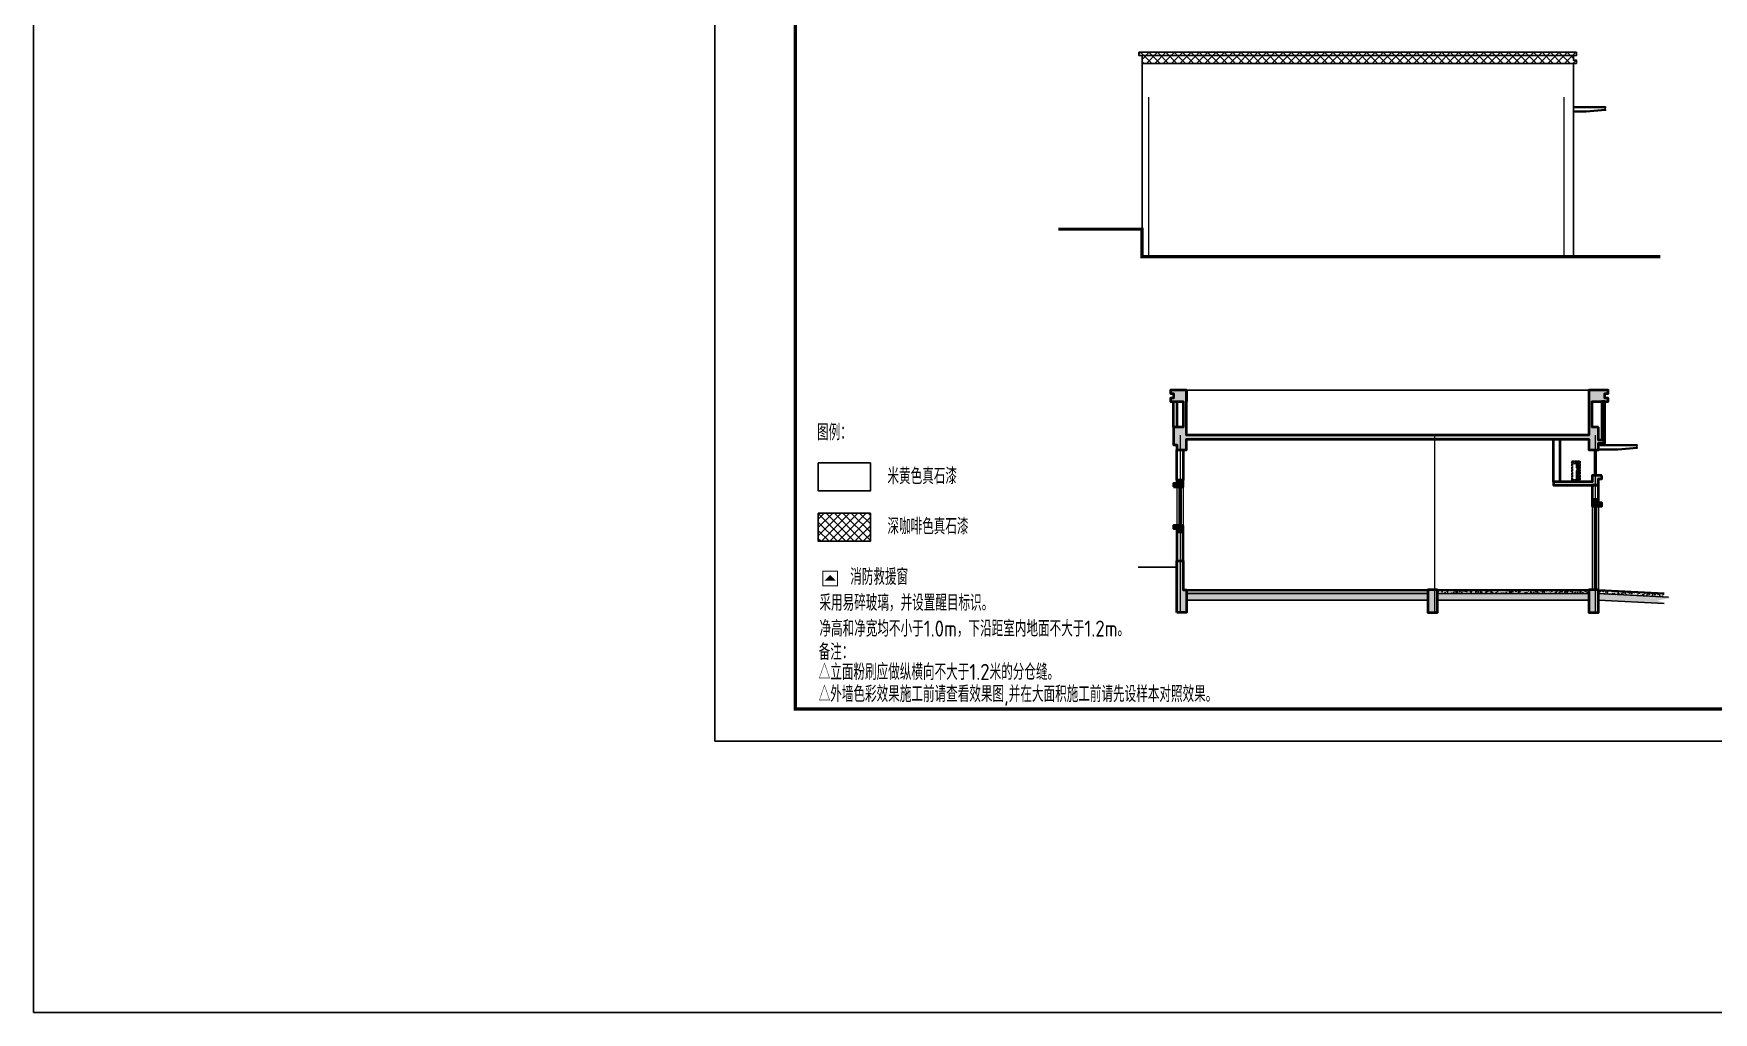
# Model space of a CAD drawing. Extents: x 1188826 to 1909461, y 608442 to 1651179.
# Drawn here: x 1770087 to 1822273, y 1001679 to 1032079 of the extents above; entities that cross this region are included whole.
import ezdxf

# ---------------------------------------------------------------- set-up
doc = ezdxf.new("R2010")
doc.units = 0
doc.header["$LTSCALE"] = 1000
doc.header["$MEASUREMENT"] = 0
for name, pattern in [('ACAD_ISO10W100', [18.5, 12, -3, 0.5, -3]), ('DASH', [0.35, 0.25, -0.1]), ('DOTE', [2.42, 2, -0.2, 0.02, -0.2])]:
    doc.linetypes.add(name, pattern=pattern)
for name, color, linetype in [('1-PUB_HATCH', 8, 'Continuous'), ('A-WA-M(面层)', 43, 'Continuous'), ('A_H_MATERIAL', 40, 'Continuous'), ('WIN', 4, 'Continuous'), ('图框', 140, 'Continuous'), ('房间名称', 255, 'Continuous'), ('空调外机', 132, 'Continuous'), ('立面', 73, 'Continuous'), ('立面-1', 13, 'Continuous'), ('辅助线', 251, 'Continuous')]:
    doc.layers.add(name, color=color, linetype=linetype)
doc.layers.add('DIM_MODI', color=1, linetype='Continuous', plot=False)
for name, color, linetype, lineweight in [('DOTE', 19, 'DOTE', 9), ('PUB_HATCH', 8, 'Continuous', 9), ('WALL', 9, 'Continuous', 40), ('WINDOW', 144, 'Continuous', 15), ('填充', 251, 'Continuous', 5)]:
    doc.layers.add(name, color=color, linetype=linetype, lineweight=lineweight)
doc.styles.add('HZ', font='txt.shx', dxfattribs={"width": 0.9, "bigfont": 'hztxt.shx'})
doc.styles.get("Standard").update_dxf_attribs({"font": 'gbenor.shx', "bigfont": 'gbcbig.shx'})

# ---------------------------------------------------------------- blocks, each defined once
blk = doc.blocks.new('A$C63856392')
at = {"layer": '空调外机', "linetype": 'DASH'}
h = blk.add_hatch(dxfattribs=at)
h.set_pattern_fill('NET', color=256, scale=200, angle=45, style=0)
h.set_pattern_definition([(45, (-333662.741, 700712.276), (-17.6776695, 17.6776695), []), (135, (-333662.741, 700712.276), (-17.6776695, -17.6776695), [])])
h.paths.add_polyline_path([(140, 90), (210, 90), (210, 530), (140, 530)])
at = {"layer": '空调外机', "linetype": 'DASH', "ltscale": 0.25}
for points in [[(0, 650), (250, 650), (250, 50), (0, 50)], [(20, 630), (230, 630), (230, 70), (20, 70)]]:
    blk.add_lwpolyline(points, close=True, dxfattribs=at)
at = {"layer": '空调外机', "linetype": 'DASH'}
for points in [[(140, 530), (210, 530), (210, 90), (140, 90)], [(20, 50), (70, 50), (70, 0), (20, 0)], [(230, 50), (180, 50), (180, 0), (230, 0)]]:
    blk.add_lwpolyline(points, close=True, dxfattribs=at)
blk.add_circle((187, 585), 25, dxfattribs=at)
at = {"layer": '空调外机', "linetype": 'DASH', "style": 'HZ', "width": 0.8}
blk.add_text('A/C', height=50, dxfattribs=at).set_placement((44, 556))
blk = doc.blocks.new('fewfrewfref')
at = {"layer": 'WALL'}
blk.add_hatch(color=1, dxfattribs=at).paths.add_polyline_path([(367770, 261682), (367710, 261622), (367830, 261622)])
at = {"layer": 'WALL', "color": 1, "const_width": 10}
blk.add_lwpolyline([(367695, 261570), (367695, 261720), (367845, 261720), (367845, 261570)], close=True, dxfattribs=at)

msp = doc.modelspace()

# ---------------------------------------------------------------- hatches: boundary and pattern name
at = {"layer": '1-PUB_HATCH'}
h = msp.add_hatch(dxfattribs=at)
h.set_pattern_fill('ANSI37', color=256, scale=115.71489)
h.set_pattern_definition([(45, (0, 662.45), (-129.893668, 129.893668), []), (135, (0, 662.45), (-129.893668, -129.893668), [])])
h.paths.add_polyline_path([(1804523, 1031253), (1804523, 1031153), (1818023, 1031153), (1818023, 1031253), (1817923, 1031253)])
h.paths.add_polyline_path([(1817923, 1031253), (1817923, 1031403), (1804523, 1031403), (1804523, 1031253)])
h.paths.add_polyline_path([(1817923, 1031403), (1818023, 1031403), (1818023, 1031503), (1804423, 1031503), (1804423, 1031403), (1804523, 1031403)])
h = msp.add_hatch(dxfattribs=at)
h.set_pattern_fill('ANSI37', color=256, scale=115.71489)
h.set_pattern_definition([(45, (-5705638.82, 5855751.07), (-129.893668, 129.893668), []), (135, (-5705638.82, 5855751.07), (-129.893668, -129.893668), [])])
h.paths.add_polyline_path([(1794465, 1017183), (1796083, 1017183), (1796083, 1016314), (1794465, 1016314)])
at = {"layer": 'PUB_HATCH'}
for points in [[(1818704, 1019854), (1818504, 1019854), (1818504, 1020654), (1819004, 1020654), (1819004, 1020754), (1818904, 1020754), (1818904, 1020904), (1819004, 1020904), (1819004, 1021004), (1818404, 1021004), (1818404, 1019604), (1805904, 1019604), (1805904, 1021004), (1805404, 1021004), (1805404, 1020904), (1805504, 1020904), (1805504, 1020754), (1805404, 1020754), (1805404, 1020654), (1805804, 1020654), (1805804, 1019854), (1805604, 1019854), (1805504, 1019854), (1805504, 1019304), (1805604, 1019304), (1805604, 1019154), (1805904, 1019154), (1805904, 1019484), (1818404, 1019484), (1818404, 1019154), (1818704, 1019154), (1818704, 1019354), (1818904, 1019354), (1818904, 1019454), (1818704, 1019454)], [(1805504, 1018004), (1805804, 1018004), (1805804, 1018204), (1805604, 1018204), (1805604, 1018104), (1805504, 1018104)], [(1818804, 1018354), (1818504, 1018354), (1818504, 1018154), (1817304, 1018154), (1817304, 1018054), (1818704, 1018054), (1818704, 1018254), (1818804, 1018254)], [(1818704, 1017504), (1818704, 1017604), (1818504, 1017604), (1818504, 1017404), (1818804, 1017404), (1818804, 1017504)], [(1805804, 1016805), (1805504, 1016805), (1805504, 1016705), (1805604, 1016705), (1805604, 1016605), (1805804, 1016605)], [(1805604, 1014104), (1805604, 1015704), (1805804, 1015704), (1805804, 1014804), (1805904, 1014804), (1805904, 1014104)], [(1813704, 1014804), (1813404, 1014804), (1813404, 1014104), (1813704, 1014104)], [(1818704, 1014804), (1818404, 1014804), (1818404, 1014104), (1818704, 1014104)]]:
    msp.add_hatch(color=256, dxfattribs=at).paths.add_polyline_path(points)
at = {"layer": 'PUB_HATCH', "linetype": 'Continuous'}
h = msp.add_hatch(dxfattribs=at)
h.set_pattern_fill('混凝土', color=256, scale=30, style=0)
h.set_pattern_definition([(50, (393758.68, 205172.13), (215.178055, -18.82564), [22.5, -247.5]), (355, (393758.68, 205172.13), (-41.6254, 225.65764), [18, -198]), (100.4514, (393776.61, 205170.57), (173.552815, 206.831863), [19.122057, -210.342634]), (46.1842, (393758.68, 205232.13), (320.172315, -49.655704), [33.75, -371.25]), (96.6356, (393785.36, 205228), (280.39881, 292.23536), [28.683086, -315.5139]), (351.1842, (393758.68, 205232.13), (280.398584, 292.23558), [27, -297]), (21, (393788.68, 205217.13), (179.072116, -120.785667), [22.5, -247.5]), (326, (393788.68, 205217.13), (72.9946, 217.545014), [18, -198]), (71.4514, (393803.6, 205207.07), (252.066789, 96.75915), [19.122057, -210.342634]), (37.5, (393758.68, 205172.135), (3.6479566, 99.868156), [0, -195.6, 0, -201, 0, -198.75]), (7.5, (393758.68, 205172.13), (78.920861, 118.3235136), [0, -114.6, 0, -191.1, 0, -75.75]), (327.5, (393691.78, 205172.135), (160.146731, -6.7664615), [0, -75, 0, -234, 0, -310.5]), (317.5, (393661.78, 205172.13), (174.955851, 30.031495), [0, -97.5, 0, -155.4, 0, -220.5])])
h.paths.add_polyline_path([(1805904, 1014784), (1805904, 1014684), (1813404, 1014684), (1813404, 1014784)])
h = msp.add_hatch(dxfattribs=at)
h.set_pattern_fill('卵石砌体', color=256, scale=30, style=0)
h.set_pattern_definition([(0, (393916.18, 205172.13), (0, 225), [11.25, -33.75, 11.25, -168.75]), (0, (393972.43, 205194.63), (0, 225), [11.25, -213.75]), (0, (393859.93, 205217.13), (0, 225), [22.5, -202.5]), (0, (393803.68, 205228.38), (0, 225), [33.75, -191.25]), (0, (393916.18, 205239.63), (0, 225), [22.5, -22.5, 33.75, -146.25]), (0, (393904.93, 205273.38), (0, 225), [33.75, -191.25]), (0, (393848.68, 205284.63), (0, 225), [33.75, -78.75, 33.75, -78.75]), (0, (393803.68, 205318.38), (0, 225), [33.75, -11.25, 11.25, -168.75]), (0, (393949.93, 205340.88), (0, 225), [11.25, -213.75]), (0, (393904.93, 205363.38), (0, 225), [22.5, -202.5]), (90, (393758.68, 205374.63), (-225, 1e-14), [22.5, -202.5]), (90, (393781.18, 205217.13), (-225, 1e-14), [11.25, -22.5, 33.75, -157.5]), (90, (393837.43, 205239.63), (-225, 1e-14), [45, -11.25, 11.25, -157.5]), (90, (393871.18, 205295.88), (-225, 1e-14), [33.75, -191.25]), (90, (393882.43, 205194.63), (-225, 1e-14), [22.5, -202.5]), (90, (393893.68, 205374.63), (-225, 1e-14), [22.5, -202.5]), (90, (393904.93, 205239.63), (-225, 1e-14), [22.5, -112.5, 11.25, -78.75]), (90, (393938.68, 205352.13), (-225, 1e-14), [11.25, -11.25, 11.25, -191.25]), (90, (393949.93, 205250.88), (-225, 1e-14), [22.5, -33.75, 22.5, -146.25]), (90, (393961.18, 205194.63), (-225, 1e-14), [22.5, -202.5]), (45, (393769.93, 205194.63), (1e-14, 225), [31.819725, -63.639606, 47.7297, -175.009017]), (45, (393758.68, 205194.63), (1e-14, 225), [31.819805, -286.378245]), (45, (393882.43, 205217.13), (1e-14, 225), [31.819805, -286.378245]), (45, (393859.93, 205329.63), (1e-14, 225), [31.819805, -286.378245]), (45, (393961.18, 205217.13), (1e-14, 225), [31.819805, -286.378245]), (45, (393769.93, 205239.63), (1e-14, 225), [15.909902, -302.28813]), (45, (393792.43, 205307.13), (1e-14, 225), [15.909902, -302.28813]), (45, (393814.93, 205228.38), (1e-14, 225), [15.909902, -302.28813]), (45, (393837.43, 205307.13), (1e-14, 225), [15.909902, -302.28813]), (45, (393904.93, 205262.13), (1e-14, 225), [15.909902, -302.28813]), (45, (393904.93, 205385.88), (1e-14, 225), [15.909902, -302.28813]), (45, (393927.43, 205363.38), (1e-14, 225), [15.909902, -302.28813]), (45, (393938.68, 205239.63), (1e-14, 225), [15.909902, -302.28813]), (45, (393949.93, 205183.38), (1e-14, 225), [15.909902, -302.28813]), (45, (393949.93, 205273.38), (1e-14, 225), [15.909902, -302.28813]), (45, (393949.93, 205385.88), (1e-14, 225), [15.909902, -302.28813]), (45, (393961.18, 205340.88), (1e-14, 225), [15.909902, -302.28813]), (135, (393916.18, 205363.38), (-225, 1e-14), [15.909902, -302.28813]), (135, (393938.68, 205385.88), (-225, 1e-14), [15.909902, -302.28813]), (135, (393949.93, 205340.88), (-225, 1e-14), [15.909902, -302.28813]), (135, (393983.68, 205385.88), (-225, 1e-14), [15.909902, -302.28813]), (135, (393871.18, 205307.13), (-225, 1e-14), [15.909902, -302.28813]), (135, (393848.68, 205284.63), (-225, 1e-14), [15.909902, -302.28813]), (135, (393781.18, 205228.38), (-225, 1e-14), [15.909902, -302.28813]), (135, (393803.68, 205228.38), (-225, 1e-14), [15.909902, -302.28813]), (135, (393826.18, 205307.13), (-225, 1e-14), [15.909902, -302.28813]), (135, (393781.18, 205273.38), (-225, 1e-14), [15.909902, -302.28813]), (135, (393916.18, 205239.63), (-225, 1e-14), [15.909902, -302.28813]), (135, (393949.93, 205262.13), (-225, 1e-14), [15.909902, -302.28813]), (135, (393961.18, 205217.13), (-225, 1e-14), [15.909902, -302.28813]), (135, (393961.18, 205239.63), (-225, 1e-14), [15.909902, -302.28813]), (135, (393972.43, 205194.63), (-225, 1e-14), [15.909902, -302.28813]), (135, (393792.43, 205329.63), (-225, 1e-14), [31.819805, -286.378245]), (135, (393904.93, 205262.13), (-225, 1e-14), [31.819805, -286.378245]), (135, (393893.68, 205183.38), (-225, 1e-14), [79.549513, -238.648536]), (26.565051, (393758.68, 205284.63), (224.999999, 2e-06), [25.155, -477.96027]), (26.565051, (393792.43, 205217.13), (224.999999, 2e-06), [25.155, -477.96027]), (26.565051, (393837.43, 205318.38), (224.999999, 2e-06), [25.155, -477.96027]), (26.565051, (393927.43, 205172.13), (224.999999, 2e-06), [25.155, -477.96027]), (26.565051, (393893.68, 205228.38), (224.999999, 2e-06), [25.155, -477.96027]), (26.565051, (393916.18, 205273.38), (224.999999, 2e-06), [25.155, -477.96027]), (26.565051, (393882.43, 205352.13), (224.999999, 2e-06), [25.155, -477.96027]), (26.565051, (393961.18, 205340.88), (224.999999, 2e-06), [25.155, -477.96027]), (63.434949, (393781.18, 205284.63), (2e-07, 225), [25.155, -477.96027]), (63.434949, (393781.18, 205295.88), (2e-07, 225), [25.155, -477.96027]), (63.434949, (393871.18, 205329.63), (2e-07, 225), [50.31, -452.80527]), (63.434949, (393949.93, 205318.38), (2e-07, 225), [25.155, -477.96027]), (63.434949, (393938.68, 205284.63), (2e-07, 225), [25.155, -477.96027]), (63.434949, (393826.18, 205239.63), (2e-07, 225), [25.155, -477.96027]), (63.434949, (393938.68, 205363.38), (2e-07, 225), [25.155, -477.96027]), (63.434949, (393972.43, 205352.13), (2e-07, 225), [25.155, -477.96027]), (116.565051, (393769.93, 205352.13), (-2e-06, 224.999999), [25.155, -477.96027]), (116.565051, (393893.68, 205172.13), (-2e-06, 224.999999), [25.155, -477.96027]), (116.565051, (393792.43, 205318.38), (-2e-06, 224.999999), [25.155, -477.96027]), (116.565051, (393961.18, 205295.88), (-2e-06, 224.999999), [25.155, -477.96027]), (116.565051, (393882.43, 205284.63), (-2e-06, 224.999999), [25.155, -477.96027]), (116.565051, (393949.93, 205329.63), (-2e-06, 224.999999), [25.155, -477.96027]), (116.565051, (393837.43, 205284.63), (-2e-06, 224.999999), [25.155, -477.96027]), (116.565051, (393792.43, 205239.63), (-2e-06, 224.999999), [25.155, -477.96027]), (153.434949, (393781.18, 205340.88), (-225, 2e-07), [25.155, -477.96027]), (153.434949, (393859.93, 205217.13), (-225, 2e-07), [25.155, -477.96027]), (153.434949, (393814.93, 205318.38), (-225, 2e-07), [25.155, -477.96027]), (153.434949, (393949.93, 205228.38), (-225, 2e-07), [25.155, -477.96027]), (153.434949, (393916.18, 205172.13), (-225, 2e-07), [25.155, -477.96027]), (153.434949, (393938.68, 205352.13), (-225, 2e-07), [25.155, -477.96027]), (153.434949, (393904.93, 205273.38), (-225, 2e-07), [25.155, -477.96027]), (153.434949, (393781.18, 205340.88), (-225, 2e-07), [25.155, -477.96027]), (153.434949, (393983.68, 205284.63), (-225, 2e-07), [25.155, -477.96027]), (243.434949, (393769.93, 205194.63), (-2e-07, -225), [25.155, -477.96027])])
h.paths.add_polyline_path([(1805904, 1014684), (1805904, 1014484), (1813404, 1014484), (1813404, 1014684)])
h = msp.add_hatch(dxfattribs=at)
h.set_pattern_fill('混凝土', color=256, scale=30, style=0)
h.set_pattern_definition([(50, (398758.68, 205172.13), (215.178055, -18.82564), [22.5, -247.5]), (355, (398758.68, 205172.13), (-41.6254, 225.65764), [18, -198]), (100.4514, (398776.61, 205170.57), (173.552815, 206.831863), [19.122057, -210.342634]), (46.1842, (398758.68, 205232.13), (320.172315, -49.655704), [33.75, -371.25]), (96.6356, (398785.36, 205228), (280.39881, 292.23536), [28.683086, -315.5139]), (351.1842, (398758.68, 205232.13), (280.398584, 292.23558), [27, -297]), (21, (398788.68, 205217.13), (179.072116, -120.785667), [22.5, -247.5]), (326, (398788.68, 205217.13), (72.9946, 217.545014), [18, -198]), (71.4514, (398803.6, 205207.07), (252.066789, 96.75915), [19.122057, -210.342634]), (37.5, (398758.68, 205172.135), (3.6479566, 99.868156), [0, -195.6, 0, -201, 0, -198.75]), (7.5, (398758.68, 205172.13), (78.920861, 118.3235136), [0, -114.6, 0, -191.1, 0, -75.75]), (327.5, (398691.78, 205172.135), (160.146731, -6.7664615), [0, -75, 0, -234, 0, -310.5]), (317.5, (398661.78, 205172.13), (174.955851, 30.031495), [0, -97.5, 0, -155.4, 0, -220.5])])
h.paths.add_polyline_path([(1813704, 1014784), (1813704, 1014684), (1818404, 1014684), (1818404, 1014784)])
h = msp.add_hatch(dxfattribs=at)
h.set_pattern_fill('卵石砌体', color=256, scale=30, style=0)
h.set_pattern_definition([(0, (398916.18, 205172.13), (0, 225), [11.25, -33.75, 11.25, -168.75]), (0, (398972.43, 205194.63), (0, 225), [11.25, -213.75]), (0, (398859.93, 205217.13), (0, 225), [22.5, -202.5]), (0, (398803.68, 205228.38), (0, 225), [33.75, -191.25]), (0, (398916.18, 205239.63), (0, 225), [22.5, -22.5, 33.75, -146.25]), (0, (398904.93, 205273.38), (0, 225), [33.75, -191.25]), (0, (398848.68, 205284.63), (0, 225), [33.75, -78.75, 33.75, -78.75]), (0, (398803.68, 205318.38), (0, 225), [33.75, -11.25, 11.25, -168.75]), (0, (398949.93, 205340.88), (0, 225), [11.25, -213.75]), (0, (398904.93, 205363.38), (0, 225), [22.5, -202.5]), (90, (398758.68, 205374.63), (-225, 1e-14), [22.5, -202.5]), (90, (398781.18, 205217.13), (-225, 1e-14), [11.25, -22.5, 33.75, -157.5]), (90, (398837.43, 205239.63), (-225, 1e-14), [45, -11.25, 11.25, -157.5]), (90, (398871.18, 205295.88), (-225, 1e-14), [33.75, -191.25]), (90, (398882.43, 205194.63), (-225, 1e-14), [22.5, -202.5]), (90, (398893.68, 205374.63), (-225, 1e-14), [22.5, -202.5]), (90, (398904.93, 205239.63), (-225, 1e-14), [22.5, -112.5, 11.25, -78.75]), (90, (398938.68, 205352.13), (-225, 1e-14), [11.25, -11.25, 11.25, -191.25]), (90, (398949.93, 205250.88), (-225, 1e-14), [22.5, -33.75, 22.5, -146.25]), (90, (398961.18, 205194.63), (-225, 1e-14), [22.5, -202.5]), (45, (398769.93, 205194.63), (1e-14, 225), [31.819725, -63.639606, 47.7297, -175.009017]), (45, (398758.68, 205194.63), (1e-14, 225), [31.819805, -286.378245]), (45, (398882.43, 205217.13), (1e-14, 225), [31.819805, -286.378245]), (45, (398859.93, 205329.63), (1e-14, 225), [31.819805, -286.378245]), (45, (398961.18, 205217.13), (1e-14, 225), [31.819805, -286.378245]), (45, (398769.93, 205239.63), (1e-14, 225), [15.909902, -302.28813]), (45, (398792.43, 205307.13), (1e-14, 225), [15.909902, -302.28813]), (45, (398814.93, 205228.38), (1e-14, 225), [15.909902, -302.28813]), (45, (398837.43, 205307.13), (1e-14, 225), [15.909902, -302.28813]), (45, (398904.93, 205262.13), (1e-14, 225), [15.909902, -302.28813]), (45, (398904.93, 205385.88), (1e-14, 225), [15.909902, -302.28813]), (45, (398927.43, 205363.38), (1e-14, 225), [15.909902, -302.28813]), (45, (398938.68, 205239.63), (1e-14, 225), [15.909902, -302.28813]), (45, (398949.93, 205183.38), (1e-14, 225), [15.909902, -302.28813]), (45, (398949.93, 205273.38), (1e-14, 225), [15.909902, -302.28813]), (45, (398949.93, 205385.88), (1e-14, 225), [15.909902, -302.28813]), (45, (398961.18, 205340.88), (1e-14, 225), [15.909902, -302.28813]), (135, (398916.18, 205363.38), (-225, 1e-14), [15.909902, -302.28813]), (135, (398938.68, 205385.88), (-225, 1e-14), [15.909902, -302.28813]), (135, (398949.93, 205340.88), (-225, 1e-14), [15.909902, -302.28813]), (135, (398983.68, 205385.88), (-225, 1e-14), [15.909902, -302.28813]), (135, (398871.18, 205307.13), (-225, 1e-14), [15.909902, -302.28813]), (135, (398848.68, 205284.63), (-225, 1e-14), [15.909902, -302.28813]), (135, (398781.18, 205228.38), (-225, 1e-14), [15.909902, -302.28813]), (135, (398803.68, 205228.38), (-225, 1e-14), [15.909902, -302.28813]), (135, (398826.18, 205307.13), (-225, 1e-14), [15.909902, -302.28813]), (135, (398781.18, 205273.38), (-225, 1e-14), [15.909902, -302.28813]), (135, (398916.18, 205239.63), (-225, 1e-14), [15.909902, -302.28813]), (135, (398949.93, 205262.13), (-225, 1e-14), [15.909902, -302.28813]), (135, (398961.18, 205217.13), (-225, 1e-14), [15.909902, -302.28813]), (135, (398961.18, 205239.63), (-225, 1e-14), [15.909902, -302.28813]), (135, (398972.43, 205194.63), (-225, 1e-14), [15.909902, -302.28813]), (135, (398792.43, 205329.63), (-225, 1e-14), [31.819805, -286.378245]), (135, (398904.93, 205262.13), (-225, 1e-14), [31.819805, -286.378245]), (135, (398893.68, 205183.38), (-225, 1e-14), [79.549513, -238.648536]), (26.565051, (398758.68, 205284.63), (224.999999, 2e-06), [25.155, -477.96027]), (26.565051, (398792.43, 205217.13), (224.999999, 2e-06), [25.155, -477.96027]), (26.565051, (398837.43, 205318.38), (224.999999, 2e-06), [25.155, -477.96027]), (26.565051, (398927.43, 205172.13), (224.999999, 2e-06), [25.155, -477.96027]), (26.565051, (398893.68, 205228.38), (224.999999, 2e-06), [25.155, -477.96027]), (26.565051, (398916.18, 205273.38), (224.999999, 2e-06), [25.155, -477.96027]), (26.565051, (398882.43, 205352.13), (224.999999, 2e-06), [25.155, -477.96027]), (26.565051, (398961.18, 205340.88), (224.999999, 2e-06), [25.155, -477.96027]), (63.434949, (398781.18, 205284.63), (2e-07, 225), [25.155, -477.96027]), (63.434949, (398781.18, 205295.88), (2e-07, 225), [25.155, -477.96027]), (63.434949, (398871.18, 205329.63), (2e-07, 225), [50.31, -452.80527]), (63.434949, (398949.93, 205318.38), (2e-07, 225), [25.155, -477.96027]), (63.434949, (398938.68, 205284.63), (2e-07, 225), [25.155, -477.96027]), (63.434949, (398826.18, 205239.63), (2e-07, 225), [25.155, -477.96027]), (63.434949, (398938.68, 205363.38), (2e-07, 225), [25.155, -477.96027]), (63.434949, (398972.43, 205352.13), (2e-07, 225), [25.155, -477.96027]), (116.565051, (398769.93, 205352.13), (-2e-06, 224.999999), [25.155, -477.96027]), (116.565051, (398893.68, 205172.13), (-2e-06, 224.999999), [25.155, -477.96027]), (116.565051, (398792.43, 205318.38), (-2e-06, 224.999999), [25.155, -477.96027]), (116.565051, (398961.18, 205295.88), (-2e-06, 224.999999), [25.155, -477.96027]), (116.565051, (398882.43, 205284.63), (-2e-06, 224.999999), [25.155, -477.96027]), (116.565051, (398949.93, 205329.63), (-2e-06, 224.999999), [25.155, -477.96027]), (116.565051, (398837.43, 205284.63), (-2e-06, 224.999999), [25.155, -477.96027]), (116.565051, (398792.43, 205239.63), (-2e-06, 224.999999), [25.155, -477.96027]), (153.434949, (398781.18, 205340.88), (-225, 2e-07), [25.155, -477.96027]), (153.434949, (398859.93, 205217.13), (-225, 2e-07), [25.155, -477.96027]), (153.434949, (398814.93, 205318.38), (-225, 2e-07), [25.155, -477.96027]), (153.434949, (398949.93, 205228.38), (-225, 2e-07), [25.155, -477.96027]), (153.434949, (398916.18, 205172.13), (-225, 2e-07), [25.155, -477.96027]), (153.434949, (398938.68, 205352.13), (-225, 2e-07), [25.155, -477.96027]), (153.434949, (398904.93, 205273.38), (-225, 2e-07), [25.155, -477.96027]), (153.434949, (398781.18, 205340.88), (-225, 2e-07), [25.155, -477.96027]), (153.434949, (398983.68, 205284.63), (-225, 2e-07), [25.155, -477.96027]), (243.434949, (398769.93, 205194.63), (-2e-07, -225), [25.155, -477.96027])])
h.paths.add_polyline_path([(1813704, 1014684), (1813704, 1014484), (1818404, 1014484), (1818404, 1014684)])
h = msp.add_hatch(dxfattribs=at)
h.set_pattern_fill('混凝土', color=256, scale=30, angle=-2.8624, style=0)
h.set_pattern_definition([(47.137595, (362818.1, 276955), (213.969478, -29.547632), [22.5, -247.5]), (352.137595, (362818.1, 276955), (-30.30466, 227.45477), [18, -198]), (97.588995, (362835.93, 276952.54), (183.66497, 197.906992), [19.122057, -210.342634]), (43.321795, (362821.1, 277014.93), (317.29316, -65.582394), [33.75, -371.25]), (93.773195, (362847.53, 277009.46), (294.64251, 277.8683), [28.683086, -315.5139]), (348.321795, (362821.1, 277014.93), (294.64229, 277.86853), [27, -297]), (18.137595, (362850.3, 276998.45), (172.816946, -129.577403), [22.5, -247.5]), (323.137595, (362850.3, 276998.45), (83.767207, 213.628415), [18, -198]), (68.588995, (362864.7, 276987.65), (256.584216, 84.05081), [19.122057, -210.342634]), (34.6375947, (362818.1, 276955), (8.630583, 99.5613843), [0, -195.6, 0, -201, 0, -198.75]), (4.637595, (362818.1, 276955), (84.731189, 114.234766), [0, -114.6, 0, -191.1, 0, -75.75]), (324.6375947, (362751.28, 276958.34), (159.609021, -14.7553657), [0, -75, 0, -234, 0, -310.5]), (314.637595, (362721.32, 276959.84), (176.237267, 21.257147), [0, -97.5, 0, -155.4, 0, -220.5])])
h.paths.add_polyline_path([(1820875, 1014576), (1820743, 1014623), (1820743, 1014682), (1818704, 1014784), (1818704, 1014684)])
h = msp.add_hatch(dxfattribs=at)
h.set_pattern_fill('卵石砌体', color=256, scale=30, angle=-2.8624, style=0)
h.set_pattern_definition([(357.137595, (362975.4, 276947.14), (11.235964, 224.719276), [11.25, -33.75, 11.25, -168.75]), (357.137595, (363032.7, 276966.8), (11.235964, 224.719276), [11.25, -213.75]), (357.137595, (362921.47, 276994.9), (11.235964, 224.719276), [22.5, -202.5]), (357.137595, (362865.85, 277008.93), (11.235964, 224.719276), [33.75, -191.25]), (357.137595, (362978.77, 277014.55), (11.235964, 224.719276), [22.5, -22.5, 33.75, -146.25]), (357.137595, (362969.22, 277048.82), (11.235964, 224.719276), [33.75, -191.25]), (357.137595, (362913.6, 277062.87), (11.235964, 224.719276), [33.75, -78.75, 33.75, -78.75]), (357.137595, (362870.34, 277098.82), (11.235964, 224.719276), [33.75, -11.25, 11.25, -168.75]), (357.137595, (363017.54, 277114), (11.235964, 224.719276), [11.25, -213.75]), (357.137595, (362973.72, 277138.7), (11.235964, 224.719276), [22.5, -202.5]), (87.137595, (362828.2, 277157.25), (-224.719276, 11.235964), [22.5, -202.5]), (87.137595, (362842.82, 276998.82), (-224.719276, 11.235964), [11.25, -22.5, 33.75, -157.5]), (87.137595, (362900.12, 277018.49), (-224.719276, 11.235964), [45, -11.25, 11.25, -157.5]), (87.137595, (362936.64, 277072.98), (-224.719276, 11.235964), [33.75, -191.25]), (87.137595, (362942.82, 276971.3), (-224.719276, 11.235964), [22.5, -202.5]), (87.137595, (362963.04, 277150.5), (-224.719276, 11.235964), [22.5, -202.5]), (87.137595, (362967.54, 277015.11), (-224.719276, 11.235964), [22.5, -112.5, 11.25, -78.75]), (87.137595, (363006.86, 277125.79), (-224.719276, 11.235964), [11.25, -11.25, 11.25, -191.25]), (87.137595, (363013.04, 277024.1), (-224.719276, 11.235964), [22.5, -33.75, 22.5, -146.25]), (87.137595, (363021.47, 276967.36), (-224.719276, 11.235964), [22.5, -202.5]), (42.137595, (362830.46, 276976.91), (11.235964, 224.719276), [31.819725, -63.639606, 47.7297, -175.009017]), (42.137595, (362819.22, 276977.47), (11.235964, 224.719276), [31.819805, -286.378245]), (42.137595, (362943.94, 276993.77), (11.235964, 224.719276), [31.819805, -286.378245]), (42.137595, (362927.09, 277107.25), (11.235964, 224.719276), [31.819805, -286.378245]), (42.137595, (363022.59, 276989.83), (11.235964, 224.719276), [31.819805, -286.378245]), (42.137595, (362832.7, 277021.86), (11.235964, 224.719276), [15.909902, -302.28813]), (42.137595, (362858.55, 277088.15), (11.235964, 224.719276), [15.909902, -302.28813]), (42.137595, (362877.09, 277008.37), (11.235964, 224.719276), [15.909902, -302.28813]), (42.137595, (362903.49, 277085.9), (11.235964, 224.719276), [15.909902, -302.28813]), (42.137595, (362968.66, 277037.59), (11.235964, 224.719276), [15.909902, -302.28813]), (42.137595, (362974.84, 277161.18), (11.235964, 224.719276), [15.909902, -302.28813]), (42.137595, (362996.19, 277137.59), (11.235964, 224.719276), [15.909902, -302.28813]), (42.137595, (363001.24, 277013.43), (11.235964, 224.719276), [15.909902, -302.28813]), (42.137595, (363009.67, 276956.69), (11.235964, 224.719276), [15.909902, -302.28813]), (42.137595, (363014.16, 277046.58), (11.235964, 224.719276), [15.909902, -302.28813]), (42.137595, (363019.78, 277158.93), (11.235964, 224.719276), [15.909902, -302.28813]), (42.137595, (363028.77, 277113.43), (11.235964, 224.719276), [15.909902, -302.28813]), (132.137595, (362984.95, 277138.15), (-224.719276, 11.235964), [15.909902, -302.28813]), (132.137595, (363008.55, 277159.5), (-224.719276, 11.235964), [15.909902, -302.28813]), (132.137595, (363017.54, 277113.99), (-224.719276, 11.235964), [15.909902, -302.28813]), (132.137595, (363053.49, 277157.25), (-224.719276, 11.235964), [15.909902, -302.28813]), (132.137595, (362937.2, 277084.22), (-224.719276, 11.235964), [15.909902, -302.28813]), (132.137595, (362913.6, 277062.87), (-224.719276, 11.235964), [15.909902, -302.28813]), (132.137595, (362843.38, 277010.06), (-224.719276, 11.235964), [15.909902, -302.28813]), (132.137595, (362865.85, 277008.93), (-224.719276, 11.235964), [15.909902, -302.28813]), (132.137595, (362892.25, 277086.46), (-224.719276, 11.235964), [15.909902, -302.28813]), (132.137595, (362845.63, 277055), (-224.719276, 11.235964), [15.909902, -302.28813]), (132.137595, (362978.77, 277014.55), (-224.719276, 11.235964), [15.909902, -302.28813]), (132.137595, (363013.6, 277035.34), (-224.719276, 11.235964), [15.909902, -302.28813]), (132.137595, (363022.59, 276989.83), (-224.719276, 11.235964), [15.909902, -302.28813]), (132.137595, (363023.72, 277012.3), (-224.719276, 11.235964), [15.909902, -302.28813]), (132.137595, (363032.7, 276966.8), (-224.719276, 11.235964), [15.909902, -302.28813]), (132.137595, (362859.67, 277110.62), (-224.719276, 11.235964), [31.819805, -286.378245]), (132.137595, (362968.66, 277037.59), (-224.719276, 11.235964), [31.819805, -286.378245]), (132.137595, (362953.49, 276959.5), (-224.719276, 11.235964), [79.549513, -238.648536]), (23.702646, (362823.72, 277067.36), (224.7192754, -11.2359624), [25.155, -477.96027]), (23.702646, (362854.05, 276998.26), (224.7192754, -11.2359624), [25.155, -477.96027]), (23.702646, (362904.05, 277097.14), (224.7192754, -11.2359624), [25.155, -477.96027]), (23.702646, (362986.64, 276946.58), (224.7192754, -11.2359624), [25.155, -477.96027]), (23.702646, (362955.74, 277004.44), (224.7192754, -11.2359624), [25.155, -477.96027]), (23.702646, (362980.46, 277048.26), (224.7192754, -11.2359624), [25.155, -477.96027]), (23.702646, (362950.68, 277128.6), (224.7192754, -11.2359624), [25.155, -477.96027]), (23.702646, (363028.77, 277113.43), (224.7192754, -11.2359624), [25.155, -477.96027]), (60.5725435, (362846.19, 277066.24), (11.2359645, 224.719276), [25.155, -477.96027]), (60.5725435, (362846.75, 277077.47), (11.2359645, 224.719276), [25.155, -477.96027]), (60.5725435, (362938.32, 277106.69), (11.2359645, 224.719276), [50.31, -452.80527]), (60.5725435, (363016.41, 277091.52), (11.2359645, 224.719276), [25.155, -477.96027]), (60.5725435, (363003.49, 277058.37), (11.2359645, 224.719276), [25.155, -477.96027]), (60.5725435, (362888.88, 277019.05), (11.2359645, 224.719276), [25.155, -477.96027]), (60.5725435, (363007.42, 277137.02), (11.2359645, 224.719276), [25.155, -477.96027]), (60.5725435, (363040.57, 277124.1), (11.2359645, 224.719276), [25.155, -477.96027]), (113.702646, (362838.32, 277134.22), (11.2359624, 224.7192754), [25.155, -477.96027]), (113.702646, (362952.93, 276948.26), (11.2359624, 224.7192754), [25.155, -477.96027]), (113.702646, (362859.11, 277099.38), (11.2359624, 224.7192754), [25.155, -477.96027]), (113.702646, (363026.52, 277068.49), (11.2359624, 224.7192754), [25.155, -477.96027]), (113.702646, (362947.31, 277061.18), (11.2359624, 224.7192754), [25.155, -477.96027]), (113.702646, (363016.97, 277102.75), (11.2359624, 224.7192754), [25.155, -477.96027]), (113.702646, (362902.37, 277063.43), (11.2359624, 224.7192754), [25.155, -477.96027]), (113.702646, (362855.18, 277020.73), (11.2359624, 224.7192754), [25.155, -477.96027]), (150.5725435, (362849, 277122.42), (-224.719276, 11.2359645), [25.155, -477.96027]), (150.5725435, (362921.47, 276994.89), (-224.719276, 11.2359645), [25.155, -477.96027]), (150.5725435, (362881.58, 277098.26), (-224.719276, 11.2359645), [25.155, -477.96027]), (150.5725435, (363011.92, 277001.63), (-224.719276, 11.2359645), [25.155, -477.96027]), (150.5725435, (362975.4, 276947.14), (-224.719276, 11.2359645), [25.155, -477.96027]), (150.5725435, (363006.86, 277125.79), (-224.719276, 11.2359645), [25.155, -477.96027]), (150.5725435, (362969.22, 277048.82), (-224.719276, 11.2359645), [25.155, -477.96027]), (150.5725435, (362849, 277122.42), (-224.719276, 11.2359645), [25.155, -477.96027]), (150.5725435, (363048.43, 277056.13), (-224.719276, 11.2359645), [25.155, -477.96027]), (240.5725435, (362830.46, 276976.91), (-11.2359645, -224.719276), [25.155, -477.96027])])
h.paths.add_polyline_path([(1820953, 1014547), (1820875, 1014576), (1818704, 1014684), (1818704, 1014484), (1820743, 1014382), (1820743, 1014398), (1820533, 1014473)])

# ---------------------------------------------------------------- linework, layer by layer
at = {"layer": '1-PUB_HATCH'}
for points in [[(1794465, 1018744), (1796083, 1018744), (1796083, 1017876), (1794465, 1017876)], [(1794465, 1017183), (1796083, 1017183), (1796083, 1016314), (1794465, 1016314)]]:
    msp.add_lwpolyline(points, close=True, dxfattribs=at)
at = {"layer": 'A-WA-M(面层)'}
for points in [[(1813404, 1014804), (1805904, 1014804)], [(1813404, 1014784), (1805904, 1014784)], [(1813404, 1014684), (1805904, 1014684)], [(1813404, 1014484), (1805904, 1014484)], [(1818404, 1014804), (1813704, 1014804)], [(1818404, 1014784), (1813704, 1014784)], [(1818404, 1014684), (1813704, 1014684)], [(1818404, 1014484), (1813704, 1014484)], [(1820743, 1014702), (1818704, 1014804)], [(1820743, 1014682), (1818704, 1014784)], [(1820875, 1014576), (1818704, 1014684)], [(1820743, 1014382), (1818704, 1014484)]]:
    msp.add_lwpolyline(points, dxfattribs=at)
at = {"layer": 'A_H_MATERIAL'}
for p, q in [((1818574, 1018404), (1818574, 1019104)), ((1818577, 1018404), (1818577, 1019104)), ((1818631, 1019104), (1818631, 1018404)), ((1818634, 1019104), (1818634, 1018404))]:
    msp.add_line(p, q, dxfattribs=at)
for points in [[(1818634, 1019154), (1818574, 1019154), (1818574, 1019104), (1818634, 1019104)], [(1818624, 1019144), (1818584, 1019144), (1818584, 1019114), (1818624, 1019114)], [(1818634, 1018404), (1818574, 1018404), (1818574, 1018354), (1818634, 1018354)], [(1818624, 1018364), (1818584, 1018364), (1818584, 1018394), (1818624, 1018394)]]:
    msp.add_lwpolyline(points, close=True, dxfattribs=at)
for points in [[(1818577, 1019059), (1818587, 1019059), (1818621, 1019039), (1818631, 1019039)], [(1818577, 1019019), (1818587, 1019019), (1818621, 1018999), (1818631, 1018999)], [(1818577, 1018979), (1818587, 1018979), (1818621, 1018959), (1818631, 1018959)], [(1818577, 1018939), (1818587, 1018939), (1818621, 1018919), (1818631, 1018919)], [(1818577, 1018899), (1818587, 1018899), (1818621, 1018879), (1818631, 1018879)], [(1818577, 1018859), (1818587, 1018859), (1818621, 1018839), (1818631, 1018839)], [(1818577, 1018819), (1818587, 1018819), (1818621, 1018799), (1818631, 1018799)], [(1818577, 1018779), (1818587, 1018779), (1818621, 1018759), (1818631, 1018759)], [(1818577, 1018739), (1818587, 1018739), (1818621, 1018719), (1818631, 1018719)], [(1818577, 1018699), (1818587, 1018699), (1818621, 1018679), (1818631, 1018679)], [(1818577, 1018659), (1818587, 1018659), (1818621, 1018639), (1818631, 1018639)], [(1818577, 1018619), (1818587, 1018619), (1818621, 1018599), (1818631, 1018599)], [(1818577, 1018579), (1818587, 1018579), (1818621, 1018559), (1818631, 1018559)], [(1818577, 1018539), (1818587, 1018539), (1818621, 1018519), (1818631, 1018519)], [(1818577, 1018499), (1818587, 1018499), (1818621, 1018479), (1818631, 1018479)], [(1818577, 1018459), (1818587, 1018459), (1818621, 1018439), (1818631, 1018439)]]:
    msp.add_lwpolyline(points, dxfattribs=at)
at = {"layer": 'DIM_MODI'}
msp.add_lwpolyline([(1770087, 1059205), (1876113, 1059205), (1876113, 1001679), (1770087, 1001679)], close=True, dxfattribs=at)
at = {"layer": 'DOTE', "linetype": 'ACAD_ISO10W100', "ltscale": 100}
for p, q in [((1804723, 1030103), (1804723, 1025153)), ((1817623, 1030103), (1817623, 1025153)), ((1805704, 1019604), (1805704, 1014104)), ((1813604, 1019604), (1813604, 1014104)), ((1818604, 1019604), (1818604, 1014654)), ((1818604, 1019604), (1818604, 1014104))]:
    msp.add_line(p, q, dxfattribs=at)
at = {"layer": 'DOTE', "linetype": 'ACAD_ISO10W100', "ltscale": 100, "const_width": 0.001}
for points in [[(1820623, 1030103), (1801923, 1030103)], [(1820623, 1025303), (1801923, 1025303)], [(1820623, 1025153), (1801923, 1025153)], [(1821104, 1019604), (1804404, 1019604)], [(1821104, 1014804), (1804404, 1014804)], [(1821104, 1014654), (1804404, 1014654)]]:
    msp.add_lwpolyline(points, dxfattribs=at)
at = {"layer": 'WALL'}
for points in [[(1818704, 1019854), (1818504, 1019854), (1818504, 1020654), (1819004, 1020654), (1819004, 1020754), (1818904, 1020754), (1818904, 1020904), (1819004, 1020904), (1819004, 1021004), (1818404, 1021004), (1818404, 1019604), (1805904, 1019604), (1805904, 1021004), (1805404, 1021004), (1805404, 1020904), (1805504, 1020904), (1805504, 1020754), (1805404, 1020754), (1805404, 1020654), (1805804, 1020654), (1805804, 1019854), (1805604, 1019854), (1805504, 1019854), (1805504, 1019304), (1805604, 1019304), (1805604, 1019154), (1805904, 1019154), (1805904, 1019484), (1818404, 1019484), (1818404, 1019154), (1818704, 1019154), (1818704, 1019354), (1818904, 1019354), (1818904, 1019454), (1818704, 1019454)], [(1805604, 1019854), (1805504, 1019854), (1805504, 1020654), (1805604, 1020654)], [(1818804, 1019454), (1818904, 1019454), (1818904, 1020654), (1818804, 1020654)], [(1817304, 1019484), (1817504, 1019484), (1817504, 1018154), (1817304, 1018154)], [(1805804, 1018204), (1805604, 1018204), (1805604, 1019154), (1805804, 1019154)], [(1818504, 1017604), (1818704, 1017604), (1818704, 1018054), (1818504, 1018054)], [(1805804, 1016805), (1805504, 1016805), (1805504, 1016705), (1805604, 1016705), (1805604, 1016605), (1805804, 1016605)], [(1805804, 1016604), (1805604, 1016604), (1805604, 1015704), (1805804, 1015704)], [(1813704, 1014804), (1813404, 1014804), (1813404, 1014104), (1813704, 1014104)], [(1818704, 1014804), (1818404, 1014804), (1818404, 1014104), (1818704, 1014104)]]:
    msp.add_lwpolyline(points, close=True, dxfattribs=at)
for points in [[(1805904, 1021004), (1805904, 1020654)], [(1805504, 1018004), (1805804, 1018004), (1805804, 1018204), (1805604, 1018204), (1805604, 1018104), (1805504, 1018104), (1805504, 1018004)], [(1818804, 1018354), (1818504, 1018354), (1818504, 1018154), (1817304, 1018154), (1817304, 1018054), (1818704, 1018054), (1818704, 1018254), (1818804, 1018254), (1818804, 1018354)], [(1818704, 1017504), (1818704, 1017604), (1818504, 1017604), (1818504, 1017404), (1818804, 1017404), (1818804, 1017504), (1818704, 1017504)], [(1805604, 1014104), (1805604, 1015704), (1805804, 1015704), (1805804, 1014804), (1805904, 1014804), (1805904, 1014104), (1805604, 1014104)]]:
    msp.add_lwpolyline(points, dxfattribs=at)
at = {"layer": 'WINDOW'}
for p, q in [((1805604, 1018004), (1805604, 1016805)), ((1805669, 1018004), (1805669, 1016805)), ((1805739, 1018004), (1805739, 1016805)), ((1805804, 1018004), (1805804, 1016805)), ((1818504, 1017404), (1818504, 1014804)), ((1818569, 1017404), (1818569, 1014804)), ((1818639, 1017404), (1818639, 1014804)), ((1818704, 1017404), (1818704, 1014804))]:
    msp.add_line(p, q, dxfattribs=at)
at = {"layer": '图框'}
msp.add_lwpolyline([(1791251, 1010102), (1865551, 1010102), (1865551, 1052102), (1791251, 1052102)], close=True, dxfattribs=at)
at = {"layer": '图框', "const_width": 100}
msp.add_lwpolyline([(1793751, 1011102), (1864551, 1011102), (1864551, 1051102), (1793751, 1051102)], close=True, dxfattribs=at)
at = {"layer": '立面', "color": 4}
for p, q in [((1818908, 1029783), (1817923, 1029783)), ((1819889, 1019284), (1818704, 1019284))]:
    msp.add_line(p, q, dxfattribs=at)
for points in [[(1817923, 1029653), (1818323, 1029653), (1818923, 1029698), (1818923, 1029718), (1818908, 1029717), (1818908, 1029783), (1818923, 1029783), (1818923, 1029803), (1817923, 1029803), (1817923, 1029653)], [(1818923, 1029718), (1818324, 1029673), (1817923, 1029673)], [(1818704, 1019154), (1819304, 1019154), (1819904, 1019199), (1819904, 1019219), (1819889, 1019218), (1819889, 1019284), (1819904, 1019284), (1819904, 1019304), (1818704, 1019304), (1818704, 1019154)], [(1819904, 1019219), (1819304, 1019174), (1818704, 1019174)]]:
    msp.add_lwpolyline(points, dxfattribs=at)
at = {"layer": '立面-1'}
for points in [[(1818023, 1031503), (1804423, 1031503)], [(1804423, 1031503), (1804423, 1031403), (1804523, 1031403), (1804523, 1031253), (1804523, 1031253), (1804523, 1031153)], [(1804423, 1031403), (1817923, 1031403)], [(1818023, 1031503), (1818023, 1031403), (1817923, 1031403), (1817923, 1031253), (1818023, 1031253), (1818023, 1031153)], [(1804523, 1031153), (1818023, 1031153)], [(1804523, 1031153), (1804523, 1029803)], [(1817923, 1025153), (1817923, 1031153)], [(1804523, 1029803), (1804523, 1025153)], [(1804404, 1015504), (1805604, 1015504)]]:
    msp.add_lwpolyline(points, dxfattribs=at)
at = {"layer": '立面-1', "const_width": 100}
msp.add_lwpolyline([(1801923, 1026003), (1804523, 1026003), (1804523, 1025153), (1820623, 1025153)], dxfattribs=at)
at = {"layer": '辅助线'}
msp.add_lwpolyline([(1818404, 1021004), (1805904, 1021004)], dxfattribs=at)

# ---------------------------------------------------------------- block references
at = {"layer": 'WIN'}
msp.add_blockref('A$C63856392', (1817879, 1018154), dxfattribs=at)
at = {"layer": '填充', "xscale": 3, "yscale": 3, "zscale": 3}
msp.add_blockref('fewfrewfref', (691525, 230219), dxfattribs=at)

# ---------------------------------------------------------------- texts
at = {"layer": '房间名称'}
for s, p in [('图例：', (1794426, 1019446)), ('米黄色真石漆', (1796613, 1018084)), ('深咖啡色真石漆', (1796613, 1016523)), ('消防救援窗', (1795456, 1014956, 0)), ('采用易碎玻璃，并设置醒目标识。', (1794501, 1014151, 0)), ('净高和净宽均不小于1.0m，下沿距室内地面不大于1.2m。', (1794501, 1013350, 0)), ('备注：', (1794477, 1012627)), ('△立面粉刷应做纵横向不大于1.2米的分仓缝。', (1794477, 1012002)), ('△外墙色彩效果施工前请查看效果图,并在大面积施工前请先设样本对照效果。', (1794477, 1011317))]:
    msp.add_text(s, height=500, dxfattribs=at).set_placement(p)

doc.saveas('drawing.dxf')
